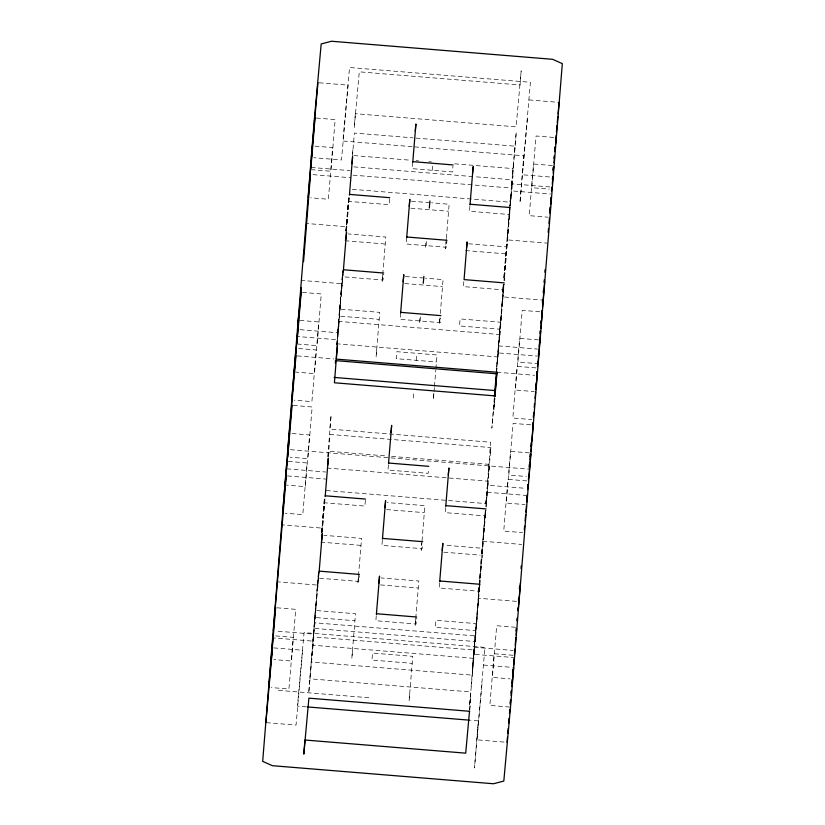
<?xml version="1.0" encoding="UTF-8"?>
<svg xmlns="http://www.w3.org/2000/svg" width="825" height="825" viewBox="0 0 825 825"><rect width="100%" height="100%" fill="white"/><g stroke="black" fill="none" stroke-linecap="round" stroke-linejoin="round"><path stroke-width="0.62" stroke-dasharray="4.12 3.09" d="M314.428 622.298L313.552 634.136L275.87 631.063M300.114 329.67L337.796 332.753L338.673 320.915M474.488 644.903L475.19 635.436M486.853 496.99L486.327 504.085L486.925 496.557M510.469 203.992L510.727 200.496M511.077 195.824L511.448 190.864L550.388 194.04M318.44 572.498L308.746 692.938L313.82 636.941L474.581 650.069L469.507 706.066L470.642 691.938L309.88 678.81L318.532 572.034M321.698 531.888L324.534 496.722M327.762 456.534L331.103 415.099L329.835 429.093L490.597 442.231L487.513 482.223M336.755 344.767L342.684 271.105M345.953 230.495L348.779 195.339M321.698 532.641L324.534 497.403M336.961 344.303L342.777 270.652M345.953 231.248L348.779 196.01M318.656 572.498L311.407 662.011L472.168 675.139L479.531 583.523M321.863 532.692L324.741 496.928M336.971 344.974L342.911 271.116M346.118 231.299L348.996 195.535M319.007 571.725L312.923 645.212L473.684 658.34L479.511 585.998M322.039 532.589L324.937 496.629M328.288 456.369L330.103 434.445L490.865 447.573L487.327 490.854M343.087 271.012L337.177 343.829L497.939 356.957L498.444 351.357M346.294 231.196L349.284 195.35M352.44 156.234L354.358 133.062L413.047 137.847M319.12 571.859L318.615 578.139L358.803 581.419L359.339 575.592M322.276 531.826L325.184 496.516M337.384 344.025L339.199 321.43L499.96 334.558L499.455 340.158L504.003 284.326M343.272 271.734L342.87 276.757L383.058 280.036L383.584 274.199M346.521 230.433L349.295 195.958M376.272 615.718L375.87 620.74L416.058 624.02L416.594 618.183M382.336 540.365L381.934 545.387L422.122 548.677L422.544 544.005M388.4 465.022L387.998 470.044L428.185 473.323L428.608 468.662M400.63 313.067L400.125 319.347L440.313 322.637L440.736 317.965M406.684 237.724L406.178 244.004L446.377 247.283L446.903 241.457M412.748 162.381L412.242 168.661L452.44 171.94L452.966 166.103M421.926 541.53L421.214 550.327L421.853 543.324M422.049 540.808L424.875 505.653L387.203 502.569M433.847 393.35L433.342 399.63L434.373 387.606M434.476 386.347L435.796 370.023M435.889 368.765L437.002 354.956L396.815 351.677L396.175 358.669L436.373 361.958M439.911 318.007L439.405 324.287L440.034 317.285M440.333 313.51L443.066 279.613L425.483 278.169M446.273 238.889L445.459 248.933L446.098 241.931M446.397 238.167L449.13 204.26L431.547 202.826M439.591 582.966L439.189 587.988L479.377 591.267L479.903 585.441M445.655 507.623L445.252 512.645L485.44 515.924L485.966 510.087M463.846 281.583L463.433 286.605L503.632 289.884L504.157 284.048M469.899 206.229L469.497 211.252L509.685 214.541L510.108 209.87M481.202 559.01L478.469 592.917L479.098 585.925M481.728 553.266L482.13 548.243L444.458 545.17M503.322 283.996L502.714 291.534L503.353 284.532M503.827 277.716L506.385 246.861L468.703 243.777M471.147 686.338L481.253 560.082M481.759 553.802L483.275 535.652M485.296 510.531L481.759 554.008M326.318 490.545L485.801 503.57L486.307 497.3M486.41 496.042L487.111 487.245M494.288 398.093L491.865 428.227L494.629 397.681M496.609 369.889L503.446 284.233M503.962 277.85L507.653 232.856M507.22 238.023L510.252 200.351M479.634 582.244L481.501 559.123M481.913 553.988L485.502 510.056M486.007 503.776L486.513 496.825M486.616 495.567L487.627 483.687M496.516 372.498L503.58 284.707M504.199 277.004L510.458 199.877M510.562 198.629L512.077 179.788L473.798 176.663M479.614 584.708L481.676 559.02M482.089 553.884L485.605 510.221M486.214 502.631L486.719 497.032M486.822 495.773L487.523 486.296M487.627 485.729L489.349 464.372L388.554 456.142M497.939 356.957L503.755 284.604M504.374 276.901L509.85 208.828M510.768 197.474L510.056 206.26L510.562 200.661M510.871 196.216L511.675 186.852M511.675 186.172L512.284 179.314M512.583 174.869L513.593 162.989L513.088 168.589L453.121 163.69M469.755 710.005L470.786 697.166L469.631 709.892M475.21 641.541L475.716 635.941L314.954 622.813L314.449 628.413L475.21 641.541L478.748 598.269L518.935 601.559M481.903 558.999L478.108 605.272M482.316 553.895L485.812 510.469M487.028 495.299L487.74 486.502M494.814 398.599L493.897 409.901L494.938 398.454M504.611 276.767L510.768 200.217M511.077 196.443L511.582 189.461M511.882 185.697L512.49 178.839M512.789 174.395L516.254 132.062L512.449 174.065M345.953 230.979L349.068 195.618M342.024 285.584L343.241 270.992M321.709 532.362L324.823 497.011M317.78 586.977L318.997 572.385M502.363 303.878L504.003 284.13M352.832 149.861L352.327 155.461L411.015 160.256M346.758 221.131L346.252 226.731L306.065 223.441M337.673 334.146L337.167 339.745L296.969 336.466M337.796 332.753L341.602 290.751M341.725 289.348L342.231 283.748L302.043 280.469M338.693 327.03L339.199 321.43M328.082 456.844L328.587 451.244L387.276 456.039M322.513 522.514L322.008 528.113L281.82 524.834M313.418 635.539L312.912 641.138L272.724 637.859M314.438 624.339L314.944 618.74M315.954 607.54L316.46 601.941M317.481 590.741L317.986 585.142L277.798 581.852M382.779 274.684L382.15 281.686L385.811 237.012L348.129 233.929M389.647 198.856L389.122 204.693L348.934 201.403M376.716 350.027L376.087 357.029L379.748 312.355L339.56 309.076L338.931 316.078L379.118 319.358M358.535 576.077L357.895 583.069L361.567 538.395L323.885 535.322M365.403 500.239L364.867 506.076L324.679 502.796M352.471 651.42L351.832 658.422L355.503 613.748L315.315 610.459L314.676 617.461L354.863 620.751M425.37 247.294L425.999 240.292M432.341 170.301L432.867 164.464M419.306 322.637L419.935 315.645M426.278 245.644L426.803 239.807M416.274 360.319L416.914 353.317M413.243 397.99L413.882 390.988M420.214 320.987L420.74 315.16M415.79 618.667L415.15 625.67L418.822 580.996L381.14 577.923M409.726 694.021L409.087 701.013L412.758 656.339L372.56 653.06L371.931 660.062L412.118 663.341M511.418 185.512L511.995 179.149M510.448 197.711L510.046 202.187L351.842 189.265M511.572 185.388L512.077 179.788M514.614 151.79L515.12 146.19L414.325 137.961M507.519 234.259L507.014 239.858L547.202 243.148M508.54 223.059L509.046 217.46M511.882 186.099L512.088 183.862L552.276 187.141M497.289 359.875L496.66 366.877L500.321 322.204L460.133 318.924L459.494 325.927L499.682 329.206M498.434 347.284L497.918 352.883L536.858 356.06M499.445 336.084L499.95 330.485M500.961 319.285L501.476 313.686M502.487 302.486L502.992 296.887L543.18 300.166M496.722 370.394L496.918 368.156M485.801 503.57L486.307 497.97M488.843 469.972L489.349 464.372M490.359 453.173L490.865 447.573M483.398 534.249L485.585 510.139M486.317 502.054L486.76 497.155M473.045 661.268L472.405 668.271L476.066 623.597L435.878 620.307L435.249 627.309L475.437 630.599M474.179 648.667L473.674 654.266L513.862 657.556M475.2 637.467L475.705 631.868M476.716 620.668L477.221 615.068M478.242 603.869L478.748 598.269M527.443 118.759L522.369 174.756L551.255 177.107M481.975 683.853L476.902 739.85L505.787 742.211M319.213 82.789L348.098 85.15L341.509 159.978L313.882 157.719M528.959 99.918L557.844 102.279M316.305 118.037L335.146 119.584L332.114 157.255L330.846 171.249L312.005 169.713M553.678 137.435L536.095 135.991L534.827 149.995L531.795 187.667L549.378 189.1M412.16 146.675L342.901 141.013L349.552 67.516L530.403 82.294L519.967 202.878L523.751 155.791L413.449 146.778M315.026 146.138L332.609 147.582L329.577 185.254L328.309 199.248L310.726 197.814M552.399 165.536L533.558 163.989L532.29 177.994L529.258 215.665L548.099 217.202M416.12 160.669L418.677 160.875M428.887 161.71L431.434 161.917M353.863 166.867L472.519 176.56M311.138 167.444L350.068 170.631M352.976 175.137L511.18 188.059M313.015 174.653L350.697 177.736M411.448 201.187L430.289 202.723M410.819 208.189L448.491 211.262M344.984 240.725L385.182 244.014M465.558 250.573L505.746 253.863M405.384 276.53L422.967 277.963M404.755 283.532L442.437 286.605M302.414 292.411L321.255 293.948L318.223 331.619L316.955 345.623L298.114 344.077M539.787 311.798L522.204 310.365L517.904 362.031L536.745 363.577M299.877 320.409L318.718 321.946L315.686 359.618L314.418 373.622L295.587 372.085M538.508 339.9L519.668 338.363L518.399 352.358L515.377 390.029L534.208 391.576M498.558 345.881L537.488 349.058M298.598 348.511L316.181 349.944L313.149 387.616L311.891 401.62L294.308 400.177M535.972 367.898L517.141 366.362L515.873 380.356L512.841 418.028L531.682 419.574M297.237 355.915L333.661 358.896M496.928 372.23L534.61 375.313M293.318 405.426L312.159 406.972L307.859 458.638L290.276 457.205M530.692 424.823L513.109 423.38L511.851 437.384L508.819 475.056L526.402 476.489M292.04 433.527L309.623 434.971L305.332 486.637L286.492 485.1M529.413 452.915L510.582 451.378L509.314 465.382L506.282 503.054L525.123 504.591M290.39 449.687L527.763 469.085M288.255 461.423L307.096 462.969L302.796 514.635L285.213 513.202M526.886 480.923L508.045 479.377L506.777 493.381L503.745 531.053L522.586 532.589M327.061 468.043L487.823 481.171M286.883 468.837L325.823 472.013M490.349 485.461L525.515 488.328M287.512 475.942L326.442 479.119M487.204 492.247L526.133 495.433M386.564 509.572L424.246 512.645M482.769 541.252L521.699 544.428M320.739 542.118L360.927 545.397M443.819 552.173L480.243 555.143M380.5 584.915L418.182 587.998M276.901 607.798L295.742 609.335L291.442 661.011L273.859 659.567M515.532 627.289L496.691 625.752L492.391 677.418L509.974 678.862M474.303 647.264L513.243 650.451M275.622 635.9L293.205 637.333L290.173 675.005L288.905 689.009L271.322 687.565M512.995 655.287L494.154 653.751L489.854 705.416L509.953 707.066M273.745 647.893L302.631 650.244L296.041 725.082L267.156 722.721M483.491 665.022L512.377 667.384M278.468 690.35L368.899 697.733M306.405 706.85L297.433 706.118L304.085 632.62L484.945 647.398L474.499 767.982L478.283 720.885L470.59 720.256M355.348 113.706L354.214 127.834L359.287 71.837L520.039 84.975L521.183 70.847L516.11 126.844L355.348 113.706"/><path stroke-width="1.24" d="M286.254 475.839L273.353 630.857M298.485 317.625L297.608 329.464L301.414 287.471M310.499 174.446L303.559 261.628M286.997 461.319L282.697 512.995M296.093 348.305L291.792 399.981M273.106 635.693L268.806 687.369M312.51 145.932L308.22 197.608M289.534 433.321L285.233 484.997M298.629 320.306L294.329 371.982M272.487 647.79L265.908 722.618M275.643 607.695L271.343 659.371M292.071 405.323L287.77 456.998M295.979 355.812L287.884 449.491M301.156 292.308L296.866 343.984M315.047 117.934L310.747 169.61M317.955 82.686L311.365 157.513M335.342 363.031L335.548 360.525M319.12 571.859L322.286 533.466L321.647 540.468M325.184 496.516L328.34 458.123L327.711 465.125M343.375 270.476L346.531 232.083L345.902 239.075M349.429 195.123L352.595 156.729L351.955 163.732M376.375 614.46L379.541 576.067L378.902 583.069M382.439 539.117L385.595 500.713L384.966 507.715M388.503 463.763L391.658 425.37L391.029 432.372M400.63 313.067L403.786 274.673L403.147 281.676M406.684 237.724L409.85 199.33L409.21 206.333M412.748 162.381L415.913 123.987L415.274 130.979M439.694 581.708L442.85 543.314L442.221 550.316M445.758 506.364L448.913 467.971L448.284 474.973M470.002 204.971L473.168 166.578L472.529 173.58M494.392 396.835L496.31 373.653M482.006 557.721L482.213 555.173M486.121 506.643L486.327 504.085M487.73 485.832L487.936 483.316M495.01 396.093L496.928 372.23L336.167 359.102L337.435 345.097L334.403 382.769L495.165 395.907M510.871 198.959L511.077 196.443M511.686 188.894L511.882 186.378M512.49 178.159L512.696 175.653M507.045 742.314L507.447 737.292M507.746 733.528L508.159 728.506M515.996 631.053L516.202 628.495M516.821 620.833L517.028 618.286M517.636 610.624L517.842 608.066M518.461 600.404L518.667 597.847M519.389 588.906L519.595 586.358M521.029 568.477L521.235 565.919M529.217 466.672L529.423 464.166M530.032 456.627L530.227 454.111M530.836 446.583L531.145 442.808M539.942 333.496L540.138 330.938M540.757 323.276L540.963 320.729M541.582 313.067L541.788 310.509M542.407 302.847L542.613 300.29M543.221 292.627L543.428 290.08M544.046 282.408L544.252 279.861M544.871 272.198L545.077 269.641M553.121 169.682L553.317 167.166M510.252 703.292L510.562 699.528M511.067 693.248L511.263 690.742M511.871 683.203L512.17 679.439M512.779 671.901L512.985 669.384M549.863 211.025L550.162 207.261M550.667 200.98L550.976 197.216M551.482 190.936L551.781 187.172M512.686 676.552L513.294 669.013M513.593 665.249L514.099 658.969M514.408 655.205L514.913 648.924M515.212 645.16L515.862 637.57M526.783 499.672L527.185 494.649M527.587 489.627L527.99 484.605M528.392 479.583L528.804 474.561M529.207 469.528L529.64 464.475M535.868 386.647L536.178 382.882M536.683 376.602L537.085 371.58M537.488 366.558L537.89 361.536M538.292 356.513L538.725 351.46M552.296 184.284L552.905 176.746M553.204 172.982L553.709 166.702M554.008 162.938L554.513 156.657M528.908 476.695L530.733 454.09M530.929 451.584L531.537 444.046M531.743 441.53L533.208 425.019M538.003 363.681L540.633 331.021M540.829 328.515L542.303 312.005M504.302 280.479L504.508 278.046M542.551 307.168L544.696 281.325M518.296 608.551L520.451 582.718M429.309 207.972L429.938 200.97M423.246 283.315L423.885 276.323M466.579 247.758L467.105 241.931L464.073 279.603L504.261 282.882M496.619 371.518L496.413 373.756L335.651 360.628M494.742 396.412L496.928 372.23M486.874 495.928L487.09 493.474M469.518 711.16L465.713 753.163L304.961 740.025L303.817 754.153L308.89 698.156L469.652 711.294M554.029 158.379L554.256 155.832M554.833 149.469L555.06 146.922M555.637 140.559L556.102 135.465M556.442 131.649L557.019 125.287M557.257 122.739L557.834 116.377M558.061 113.84L559.092 102.383M552.389 179.633L552.616 177.086M553.193 170.723L553.544 166.908M554.926 151.635L555.38 146.541M555.617 144.004L556.194 137.631M548.182 232.33L548.532 228.504M548.996 223.42L549.45 218.326M549.914 213.232L550.492 206.869M550.718 204.332L551.296 197.959M536.652 374.364L536.889 371.817M539.189 346.366L539.653 341.272M532.517 426.422L532.857 422.606M533.321 417.512L533.775 412.418M534.239 407.333L534.59 403.507M535.043 398.423L535.621 392.061M535.858 389.513L537.116 375.509M527.567 487.379L527.794 484.842M530.093 459.381L530.558 454.297M524.288 529.898L524.628 526.082M525.092 520.987L525.669 514.625M525.896 512.077L526.474 505.715M526.814 501.899L527.392 495.536M513.562 663.022L513.903 659.206M516.089 635.023L516.667 628.66M508.561 723.484L509.025 718.389M509.479 713.295L509.829 709.479M510.283 704.385L510.634 700.569M511.098 695.485L511.552 690.391M511.902 686.575L513.635 667.487M412.882 161.659L453.069 164.938M349.563 194.401L389.751 197.691M470.137 204.249L510.324 207.539M406.818 237.002L447.006 240.292M343.499 269.754L383.687 273.034M400.754 312.355L440.942 315.635M334.135 377.427L494.897 390.555M388.627 463.042L428.825 466.331M325.318 495.794L365.506 499.073M445.882 505.642L486.069 508.922M382.563 538.395L422.761 541.674M319.254 571.137L359.442 574.427M439.818 580.986L480.016 584.275M376.509 613.738L416.697 617.018M307.694 706.953L469.312 720.153M314.212 120.924L262.68 761.372L272.405 765.693L493.453 783.75L503.817 781.069L510.788 704.076L562.32 63.628L552.595 59.307L331.547 41.25L321.183 43.931L314.212 120.924"/></g></svg>
